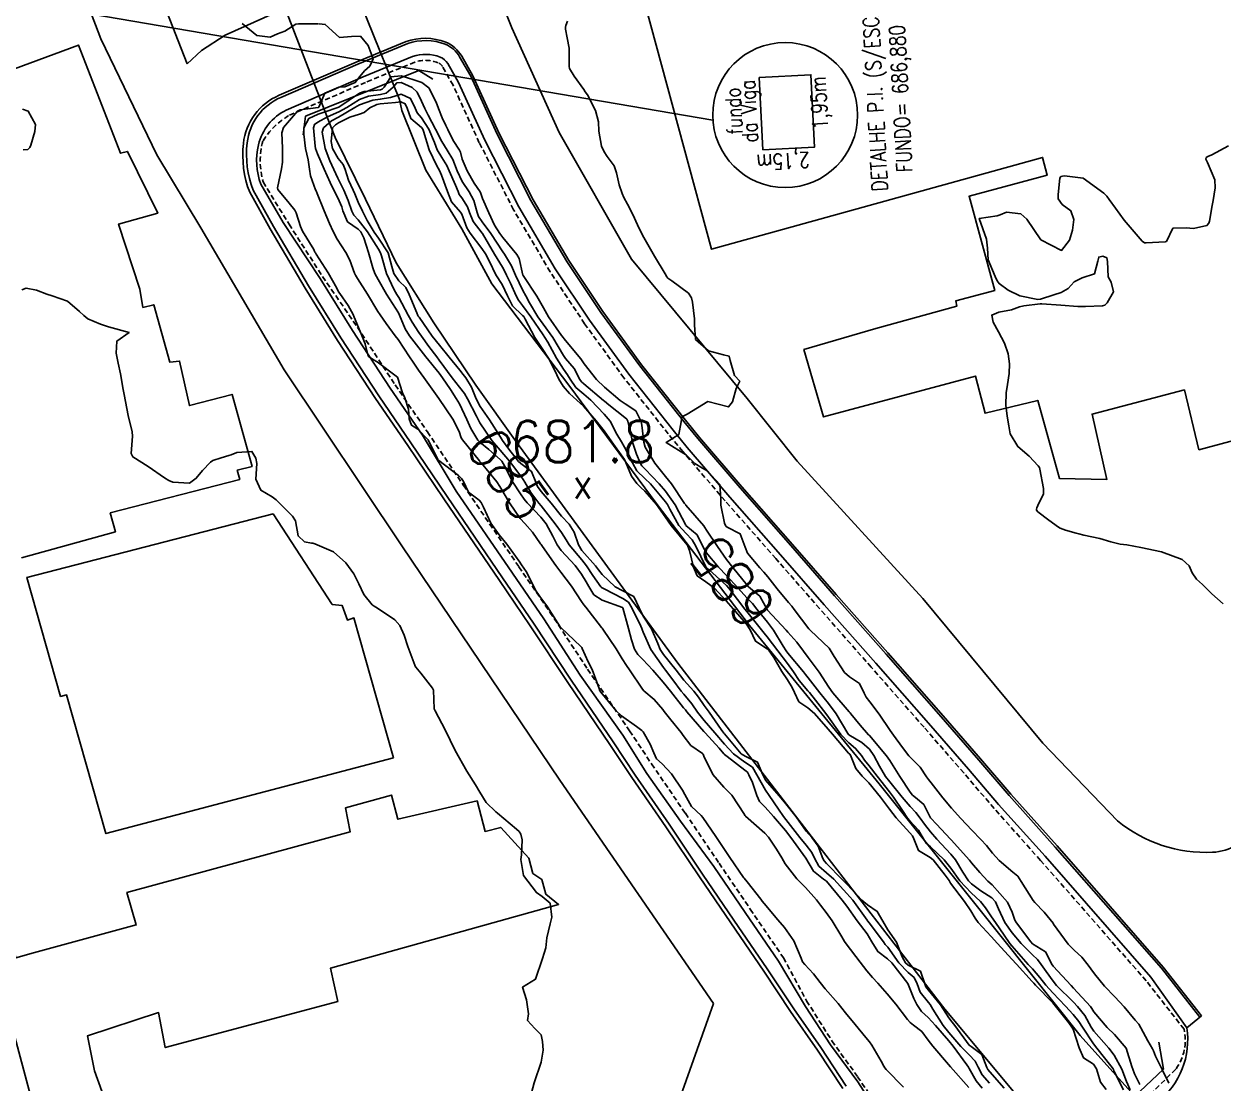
# Model space of a CAD drawing. Header units: metres. Extents: x 292545 to 299085, y 7450245 to 7463078.
# Drawn here: x 297035.4 to 297151.2, y 7452682.5 to 7452784.8 of the extents above; entities that cross this region are included whole.
import ezdxf
from ezdxf.enums import TextEntityAlignment as Align

# ---------------------------------------------------------------- set-up
doc = ezdxf.new("R2010")
doc.units = ezdxf.units.M
for name, pattern in [('CONTINUO', [0]), ('DASHED', [0.75, 0.5, -0.25]), ('TRACEJADO', [8.7, 8, -0.7])]:
    doc.linetypes.add(name, pattern=pattern)
for name, color, linetype in [('Canteiro', 45, 'DASHED'), ('Ciclovia', 45, 'Continuous'), ('Cotas', 45, 'Continuous'), ('Curvas de Nivel 1m', 11, 'Continuous'), ('Curvas de Nivel 5m', 15, 'Continuous'), ('Edificações', 30, 'Continuous'), ('Hidrografia', 140, 'Continuous'), ('Pontes e viadutos', 190, 'Continuous'), ('Pontos Cotados', 45, 'Continuous'), ('TEXTO', 45, 'Continuous'), ('Vias Primárias', 230, 'Continuous')]:
    doc.layers.add(name, color=color, linetype=linetype)
doc.styles.add('ROMANS', font='romans', dxfattribs={"height": 0.2})
doc.styles.add('Style-STANDARD', font='STANDARD.shx')

# ---------------------------------------------------------------- blocks, each defined once
blk = doc.blocks.new('ELVTXT_46')
at = {"layer": 'Pontos Cotados', "linetype": 'Continuous', "style": 'Style-STANDARD'}
for s, height, p in [('681.8', 4, (0, 4)), ('x', 3, (0, 0))]:
    blk.add_text(s, height=height, dxfattribs=at).set_placement(p, align=Align.MIDDLE_CENTER)

msp = doc.modelspace()

# ---------------------------------------------------------------- linework, layer by layer
at = {"layer": 'Canteiro'}
msp.add_lwpolyline([(297135.6, 7452673), (297146.69, 7452683.89, 0.209572), (297147.45, 7452687.72), (297143.8, 7452692.39), (297133.58, 7452704.03), (297129.1, 7452709.05), (297126.17, 7452712.47), (297122.33, 7452716.89), (297117.23, 7452722.69), (297112.25, 7452728.34), (297108.01, 7452733.18), (297103.12, 7452738.75), (297099.01, 7452743.54), (297097.62, 7452745.23), (297093.34, 7452750.63), (297089.54, 7452755.87), (297086.21, 7452760.89), (297082.68, 7452766.87), (297079.36, 7452773.36), (297076.83, 7452778.91), (297075.8, 7452780.72, 0.171764), (297075.37, 7452781.09, 0.177459), (297073.13, 7452781.15), (297068.37, 7452779.18), (297060.94, 7452775.99, 0.11359), (297058.44, 7452773.52, 0.130954), (297058.47, 7452769.57), (297060.98, 7452765.48), (297064.21, 7452760.44), (297067.59, 7452755.53), (297071.23, 7452749.96), (297074.34, 7452745.43), (297077.83, 7452740.26), (297083.18, 7452732.39), (297086.18, 7452728.02), (297089.82, 7452722.51), (297093.88, 7452716.54), (297096.01, 7452713.34), (297099.27, 7452708.58), (297102.52, 7452703.76), (297105.54, 7452699.32), (297108.74, 7452694.62), (297110.98, 7452690.47), (297113.43, 7452686.59), (297115.91, 7452683.13), (297118.72, 7452679.03)], format="xyb", dxfattribs=at)
at = {"layer": 'Ciclovia'}
for points in [[(297148.97, 7452688.88), (297145.27, 7452693.61), (297135.01, 7452705.3), (297130.54, 7452710.31), (297127.61, 7452713.72), (297123.77, 7452718.15), (297118.66, 7452723.95), (297113.68, 7452729.6), (297109.45, 7452734.44), (297104.56, 7452740.01), (297100.47, 7452744.77), (297099.11, 7452746.43), (297094.86, 7452751.79), (297091.11, 7452756.96), (297087.83, 7452761.9), (297084.35, 7452767.79), (297081.08, 7452774.19), (297078.53, 7452779.78), (297077.46, 7452781.66, 0.171764), (297076.07, 7452782.87, 0.180944), (297072.44, 7452782.93), (297067.63, 7452780.94), (297060.19, 7452777.74, 0.270028), (297056.93, 7452773.35, 0.119343), (297057.51, 7452768.78), (297059.47, 7452765.28), (297062.85, 7452759.54), (297065.97, 7452754.5), (297069.64, 7452748.9), (297072.76, 7452744.36), (297076.25, 7452739.19), (297081.6, 7452731.31), (297084.59, 7452726.95), (297088.23, 7452721.45), (297092.29, 7452715.47), (297094.42, 7452712.27), (297097.69, 7452707.51), (297100.93, 7452702.69), (297103.96, 7452698.25), (297107.16, 7452693.55), (297109.74, 7452689.68), (297112.35, 7452685.94), (297114.81, 7452682.22)], [(297147.71, 7452687.86), (297144.25, 7452692.76), (297134.02, 7452704.42), (297129.54, 7452709.44), (297126.61, 7452712.85), (297122.77, 7452717.27), (297117.66, 7452723.08), (297112.68, 7452728.72), (297108.45, 7452733.56), (297103.56, 7452739.13), (297099.45, 7452743.92), (297098.08, 7452745.6), (297093.8, 7452750.99), (297090.02, 7452756.21), (297086.7, 7452761.19), (297083.19, 7452767.15), (297079.89, 7452773.61), (297077.34, 7452779.17), (297076.31, 7452781, 0.171764), (297075.58, 7452781.63, 0.178792), (297072.92, 7452781.69), (297068.14, 7452779.71), (297060.71, 7452776.52, 0.225285), (297058.03, 7452773.16, 0.149308), (297058.26, 7452769.35), (297060.4, 7452765.64), (297063.98, 7452760.23), (297067.1, 7452755.22), (297070.74, 7452749.64), (297073.86, 7452745.11), (297077.11, 7452739.69), (297082.58, 7452731.76), (297085.6, 7452727.37), (297089.1, 7452721.93), (297093.22, 7452716.14), (297095.56, 7452712.43), (297098.81, 7452707.82), (297102.03, 7452703.44), (297105.05, 7452698.99), (297108.26, 7452694.3), (297110.88, 7452689.91), (297113.28, 7452686.22), (297115.94, 7452682.62), (297118.67, 7452678.36)]]:
    msp.add_lwpolyline(points, format="xyb", dxfattribs=at)
at = {"layer": 'Curvas de Nivel 1m', "flags": 128}
for points, elevation in [([(297145.99, 7452682.5), (297145.35, 7452683.82), (297144.7, 7452685.12), (297144.5, 7452685.63), (297144.41, 7452685.83), (297143.96, 7452686.6), (297143.28, 7452687.85), (297143.08, 7452688.2), (297142.74, 7452688.59), (297141.67, 7452689.87), (297140.77, 7452690.86), (297139.75, 7452691.89), (297138.79, 7452693.07), (297138.44, 7452693.55), (297138.19, 7452693.91), (297137.58, 7452694.69), (297136.82, 7452695.36), (297136.27, 7452695.94), (297134.85, 7452697.86), (297134.79, 7452697.95), (297133.93, 7452699.03), (297133.04, 7452699.97), (297132.88, 7452700.15), (297131.7, 7452701.99), (297131.4, 7452702.49), (297130.91, 7452702.9), (297129.58, 7452704.01), (297128.93, 7452704.74), (297128.36, 7452705.45), (297127.82, 7452706.04), (297126.96, 7452706.94), (297125.9, 7452708.06), (297124.98, 7452709.06), (297124.13, 7452710.08), (297123.01, 7452711.52), (297122.75, 7452711.83), (297122.57, 7452712.1), (297121.96, 7452713.04), (297121.04, 7452713.94), (297120.87, 7452714.12), (297120.24, 7452714.94), (297119.37, 7452716.14), (297119.07, 7452716.57), (297117.98, 7452718.15), (297117.1, 7452719.34), (297116.75, 7452719.8), (297116.55, 7452720.17), (297116.08, 7452721.13), (297115.13, 7452721.76), (297114.64, 7452722.19), (297113.64, 7452723.72), (297113.37, 7452724.21), (297113.17, 7452724.52), (297111.36, 7452726.23), (297111.19, 7452726.41), (297109.79, 7452728.25), (297109.55, 7452728.59), (297109.22, 7452728.93), (297108.14, 7452730.27), (297107.24, 7452731.43), (297106.84, 7452731.88), (297106.47, 7452732.29), (297105.27, 7452733.72), (297105.04, 7452734.3), (297104.57, 7452735.59), (297103.3, 7452736.23), (297103.18, 7452736.33), (297103.04, 7452736.6), (297102.7, 7452738.34), (297102.7, 7452738.97), (297102.59, 7452740.34), (297101.37, 7452741.67), (297100.93, 7452741.91), (297100.19, 7452742.37), (297099.38, 7452743.16), (297097.4, 7452744.4), (297098.63, 7452745.17), (297098.86, 7452746.39), (297098.93, 7452746.88), (297099.43, 7452747.12), (297101.44, 7452748.35), (297103.44, 7452747.83), (297103.82, 7452748.32), (297104.17, 7452749.61), (297104.52, 7452750.31), (297104.03, 7452750.88), (297103.6, 7452752.33), (297103.5, 7452752.74), (297102.96, 7452752.88), (297101.51, 7452753.24), (297100.25, 7452754.36), (297100.14, 7452755.76), (297100.16, 7452756.36), (297099.97, 7452757.96), (297099.87, 7452758.37), (297099.57, 7452758.81), (297097.96, 7452760.02), (297097.59, 7452760.29), (297097.49, 7452760.4), (297097.31, 7452760.69), (297096.28, 7452762.41), (297095.63, 7452763.54), (297095.12, 7452764.43), (297094.64, 7452765.42), (297094.2, 7452766.43), (297093.67, 7452767.41), (297093.31, 7452768.07), (297093.15, 7452768.45), (297092.87, 7452769.28), (297092.62, 7452770.46), (297092.4, 7452771.14), (297091.73, 7452772.03), (297091.44, 7452772.47), (297091.17, 7452773.04), (297090.92, 7452774.48), (297090.87, 7452775.37), (297090.58, 7452776.48), (297089.8, 7452777.98), (297089.6, 7452778.29), (297089.45, 7452778.5), (297088.54, 7452779.79), (297088.08, 7452780.52), (297088.03, 7452780.72), (297088.04, 7452782.51), (297087.86, 7452783.5), (297087.68, 7452784.32), (297087.68, 7452784.51), (297087.71, 7452784.68), (297087.88, 7452785.09)], 687), ([(297056.46, 7452784.88), (297057.87, 7452783.73), (297059.16, 7452783.56), (297059.87, 7452783.88), (297060.56, 7452784.15), (297061.65, 7452784.82), (297061.88, 7452784.83), (297063.83, 7452784.85)], 687), ([(297063.88, 7452784.85), (297064.47, 7452784.79), (297065.86, 7452783.53), (297067.02, 7452783.61), (297067.87, 7452783.64), (297068.63, 7452782.74), (297069.12, 7452781.46), (297068.77, 7452780.74), (297068.28, 7452780.3), (297067.82, 7452779.77), (297067.38, 7452779.19), (297066.36, 7452778.77), (297065.8, 7452778.72), (297064.43, 7452778.16), (297063.87, 7452776.8), (297063.81, 7452776.77), (297063.78, 7452776.76), (297062.06, 7452776.54), (297061.78, 7452776.42), (297060.45, 7452774.84), (297060.27, 7452774.33), (297060.36, 7452772.84), (297060.36, 7452771.49), (297060.26, 7452770.84), (297059.86, 7452769.01), (297059.89, 7452768.85), (297060.99, 7452767.52), (297061.55, 7452766.83), (297061.66, 7452766.58), (297062.09, 7452765.26), (297062.29, 7452764.82), (297063.38, 7452763.04), (297063.48, 7452762.8), (297063.53, 7452762.72), (297063.61, 7452762.6), (297064.75, 7452760.79), (297065.58, 7452759.32), (297065.76, 7452758.97), (297065.88, 7452758.78), (297066.69, 7452757.62), (297067.18, 7452756.76), (297067.28, 7452756.5), (297067.53, 7452755.88), (297068.01, 7452754.75), (297068.33, 7452753.92), (297068.62, 7452752.74), (297069.14, 7452752.39), (297069.49, 7452752.2), (297071.47, 7452750.71), (297071.95, 7452749.19), (297072.16, 7452748.7), (297072.51, 7452747.62), (297072.59, 7452746.69), (297072.8, 7452746.07), (297073.41, 7452745.69), (297074.42, 7452744.67), (297075.37, 7452742.77), (297075.46, 7452742.66), (297077.36, 7452741.21), (297077.65, 7452740.93), (297077.82, 7452740.63), (297078.32, 7452739.6), (297079.34, 7452738.82), (297079.54, 7452738.61), (297079.77, 7452738.16), (297080.46, 7452736.6), (297081.29, 7452735.49), (297082.01, 7452734.58), (297083.27, 7452732.84), (297083.37, 7452732.68), (297083.45, 7452732.57), (297083.88, 7452731.93), (297084.61, 7452730.55), (297084.8, 7452730.12), (297085.22, 7452729.52), (297085.94, 7452728.53), (297087.18, 7452726.6), (297087.25, 7452726.52), (297089.16, 7452724.69), (297089.26, 7452724.59), (297089.31, 7452724.5), (297089.88, 7452723.22), (297090.26, 7452722.48), (297090.95, 7452720.63), (297090.99, 7452720.47), (297091.03, 7452720.39), (297091.11, 7452720.28), (297092.57, 7452718.46), (297093.09, 7452717.99), (297094.55, 7452716.95), (297095.07, 7452716.57), (297095.19, 7452716.43), (297095.87, 7452715.24), (297096.21, 7452714.41), (297096.48, 7452713.85), (297097.03, 7452713.34), (297097.93, 7452712.39), (297099, 7452710.8), (297099.22, 7452710.38), (297099.85, 7452709.24), (297100.79, 7452708.35), (297100.97, 7452708.16), (297102.2, 7452706.34), (297102.93, 7452705.26), (297103.58, 7452704.32), (297104.9, 7452702.38), (297104.93, 7452702.34), (297104.96, 7452702.31), (297105.25, 7452701.95), (297106.56, 7452700.28), (297106.69, 7452700.1), (297106.87, 7452699.85), (297108.21, 7452698.27), (297108.85, 7452697.55), (297109.76, 7452696.25), (297110.46, 7452694.59), (297110.6, 7452694.24), (297110.8, 7452693.97), (297111.64, 7452693.08), (297112.3, 7452692.22), (297112.77, 7452691.63), (297114.02, 7452690.2), (297114.74, 7452689.31), (297115.67, 7452688.18), (297116.72, 7452686.93), (297117.05, 7452686.5), (297117.29, 7452686.16), (297118.2, 7452684.64), (297118.46, 7452684.14), (297118.53, 7452684), (297118.68, 7452683.83), (297120.35, 7452682.12)], 687), ([(297143.19, 7452682.37), (297142.68, 7452683.41), (297142.5, 7452683.86), (297142.42, 7452684.13), (297141.85, 7452685.87), (297140.72, 7452687.19), (297140.03, 7452687.89), (297138.75, 7452689.41), (297138.55, 7452689.71), (297138.41, 7452689.91), (297136.78, 7452691.69), (297136.55, 7452691.93), (297134.8, 7452693.81), (297134.74, 7452693.89), (297134.71, 7452693.95), (297134.05, 7452695.19), (297132.82, 7452695.96), (297132.8, 7452695.98), (297132.64, 7452696.17), (297131.27, 7452698), (297131.11, 7452698.26), (297130.86, 7452699.02), (297130.38, 7452700), (297128.9, 7452701.66), (297128.5, 7452702.03), (297127.73, 7452702.86), (297126.92, 7452703.8), (297126.71, 7452704.05), (297124.94, 7452706.02), (297124.89, 7452706.07), (297123.54, 7452707.51), (297123, 7452708.09), (297122.97, 7452708.15), (297122.3, 7452709.42), (297121.52, 7452710.11), (297121.22, 7452710.34), (297121, 7452710.63), (297120, 7452712.13), (297119.04, 7452713.69), (297118.71, 7452714.14), (297117.06, 7452716.08), (297117.02, 7452716.12), (297116.97, 7452716.16), (297116.15, 7452717.1), (297115.25, 7452718.19), (297115.18, 7452718.28), (297115.09, 7452718.38), (297113.52, 7452720.21), (297113.12, 7452720.77), (297112.19, 7452722.22), (297111.15, 7452723.62), (297110.69, 7452724.24), (297110.03, 7452725.1), (297109.18, 7452726.07), (297109.01, 7452726.26), (297107.21, 7452728.21), (297107.17, 7452728.28), (297106.47, 7452729.54), (297105.57, 7452730.3), (297105.37, 7452730.45), (297105.24, 7452730.6), (297103.85, 7452732.32), (297103.26, 7452733.11), (297102.38, 7452734.34), (297101.3, 7452735.92), (297101.14, 7452736.19), (297101.04, 7452736.35), (297099.33, 7452738.33), (297099.3, 7452738.38), (297099.19, 7452738.52), (297097.92, 7452740.39), (297097.36, 7452741.11), (297096.33, 7452742.41), (297095.4, 7452743.96), (297095.27, 7452744.42), (297095.06, 7452746.06), (297094.99, 7452746.43), (297094.47, 7452747.47), (297093.45, 7452748.14), (297092.96, 7452748.45), (297091.47, 7452749.74), (297090.68, 7452750.48), (297089.49, 7452751.99), (297089.3, 7452752.3), (297089.16, 7452752.49), (297087.52, 7452754.46), (297087.48, 7452754.52), (297087.31, 7452754.73), (297086.06, 7452756.53), (297085.55, 7452757.4), (297084.91, 7452758.55), (297083.59, 7452760.52), (297083.58, 7452760.56), (297083.21, 7452762.17), (297083, 7452762.57), (297081.64, 7452764.21), (297081.35, 7452764.59), (297080.84, 7452765.41), (297080.27, 7452766.6), (297079.68, 7452767.97), (297079.52, 7452768.45), (297079.46, 7452768.61), (297078.86, 7452769.45), (297078.18, 7452770.63), (297077.72, 7452771.78), (297077.54, 7452772.44), (297077.45, 7452772.63), (297076.83, 7452773.56), (297076.31, 7452774.65), (297076.14, 7452775.03), (297075.77, 7452775.78), (297075.41, 7452776.66), (297075.18, 7452777.28), (297074.48, 7452778.67), (297073.81, 7452779.17), (297073.05, 7452779.45), (297071.82, 7452779.83), (297070.82, 7452779.71), (297070.18, 7452778.73), (297069.99, 7452778.53), (297069.8, 7452778.48), (297068.24, 7452778.3), (297067.8, 7452778.14), (297065.79, 7452776.78), (297064.29, 7452776.29), (297063.78, 7452776.11), (297062.88, 7452775.7), (297062.42, 7452774.81), (297062.4, 7452774.17), (297062.58, 7452772.81), (297062.82, 7452771.71), (297062.94, 7452770.81), (297063.06, 7452770.16), (297063.55, 7452768.8), (297063.59, 7452768.71), (297063.68, 7452768.45), (297064.38, 7452766.79), (297064.9, 7452765.54), (297065.25, 7452764.78), (297065.63, 7452764.05), (297066.45, 7452762.77), (297066.86, 7452762.02), (297067.31, 7452760.75), (297067.39, 7452760.55), (297067.59, 7452760.23), (297068.56, 7452758.74), (297069.55, 7452757.07), (297069.77, 7452756.73), (297070.35, 7452755.91), (297071.24, 7452754.71), (297071.52, 7452754.34), (297072.62, 7452752.69), (297072.96, 7452752.16), (297073.48, 7452751.39), (297074, 7452750.67), (297075.45, 7452748.66), (297076.81, 7452746.65), (297077.41, 7452745.45), (297077.61, 7452744.84), (297077.73, 7452744.64), (297079.37, 7452742.64), (297079.39, 7452742.61), (297079.57, 7452742.41), (297081.05, 7452740.59), (297081.35, 7452740.16), (297082.29, 7452738.58), (297083.31, 7452737.06), (297083.75, 7452736.56), (297084.49, 7452735.74), (297085.28, 7452734.61), (297085.33, 7452734.54), (297085.46, 7452734.36), (297086.77, 7452732.52), (297087.25, 7452731.88), (297088.28, 7452730.51), (297089.22, 7452729.05), (297089.45, 7452728.73), (297089.64, 7452728.49), (297091.18, 7452726.52), (297091.22, 7452726.47), (297091.3, 7452726.35), (297092.6, 7452724.46), (297093.15, 7452723.5), (297093.57, 7452722.86), (297093.88, 7452722.44), (297095.12, 7452720.58), (297095.26, 7452720.42), (297096.27, 7452719.58), (297097.09, 7452718.59), (297097.23, 7452718.4), (297097.88, 7452717.59), (297098.87, 7452716.38), (297099.06, 7452716.08), (297099.8, 7452715.12), (297100.91, 7452714.35), (297100.98, 7452714.28), (297101.04, 7452714.11), (297101.93, 7452712.34), (297103, 7452711.1), (297103.76, 7452710.32), (297104.97, 7452708.47), (297105.03, 7452708.36), (297105.07, 7452708.31), (297106.95, 7452706.67), (297107.29, 7452706.28), (297108.09, 7452705.11), (297108.59, 7452704.26), (297108.92, 7452703.68), (297110.04, 7452702.25), (297110.89, 7452701.4), (297111.94, 7452700.22), (297112.34, 7452699.69), (297112.86, 7452699), (297113.45, 7452698.2), (297114.38, 7452696.64), (297114.66, 7452696.19), (297114.82, 7452695.95), (297116.15, 7452694.18), (297116.79, 7452693.37), (297117.35, 7452692.72), (297117.88, 7452692.15), (297118.77, 7452691.12), (297119.61, 7452690.13), (297120.74, 7452688.66), (297121, 7452688.38), (297121.32, 7452688.11), (297122.11, 7452687.48), (297122.72, 7452686.67), (297123.17, 7452686.09), (297124.69, 7452684.31), (297124.89, 7452684.07), (297126.66, 7452682.1)], 686), ([(297141.59, 7452681.87), (297140.68, 7452683.69), (297140.62, 7452683.82), (297140.59, 7452683.88), (297140.38, 7452684.19), (297139.03, 7452685.9), (297138.71, 7452686.32), (297137.64, 7452687.92), (297137.28, 7452688.46), (297136.74, 7452689.13), (297136.01, 7452689.94), (297134.77, 7452691.22), (297134.11, 7452691.96), (297133.52, 7452692.7), (297132.8, 7452693.54), (297132.4, 7452693.98), (297130.82, 7452695.77), (297130.63, 7452696), (297130.06, 7452696.79), (297129.22, 7452698.02), (297128.86, 7452698.56), (297128.27, 7452699.44), (297127.78, 7452700.04), (297126.89, 7452700.89), (297125.8, 7452702.06), (297124.91, 7452703.26), (297124.26, 7452704.08), (297122.94, 7452705.32), (297122.53, 7452705.69), (297122.29, 7452706.1), (297121.78, 7452706.93), (297120.97, 7452707.84), (297120.74, 7452708.12), (297120.26, 7452708.85), (297119.39, 7452710.14), (297119, 7452710.64), (297117.79, 7452712.15), (297117.03, 7452713.15), (297116.59, 7452713.72), (297116.3, 7452714.17), (297115.71, 7452714.84), (297115.05, 7452715.38), (297114.3, 7452716.2), (297113.09, 7452717.86), (297112.83, 7452718.21), (297111.84, 7452719.49), (297111.27, 7452720.23), (297111.11, 7452720.41), (297110.28, 7452721.4), (297109.72, 7452722.25), (297109.14, 7452723.04), (297108.22, 7452724.27), (297107.18, 7452725.61), (297106.87, 7452725.98), (297106.63, 7452726.29), (297105.21, 7452728.06), (297105, 7452728.31), (297104.3, 7452729.24), (297103.46, 7452730.33), (297103.24, 7452730.57), (297101.28, 7452732.35), (297101.25, 7452732.38), (297100.28, 7452734.37), (297099.92, 7452735), (297099.3, 7452735.63), (297098.65, 7452736.39), (297097.77, 7452737.95), (297097.53, 7452738.4), (297097.34, 7452738.68), (297095.9, 7452740.41), (297095.36, 7452740.92), (297094.59, 7452741.66), (297094.16, 7452742.44), (297093.4, 7452743.96), (297093.09, 7452744.45), (297092.66, 7452745.21), (297091.99, 7452746.46), (297091.43, 7452747.14), (297090.15, 7452748.48), (297089.46, 7452749.07), (297088.69, 7452749.72), (297088.13, 7452750.51), (297087.89, 7452750.92), (297087.48, 7452751.49), (297086.83, 7452752.53), (297085.97, 7452754.08), (297085.7, 7452754.54), (297085.53, 7452754.81), (297084.35, 7452756.55), (297083.55, 7452757.64), (297083.15, 7452758.16), (297082.93, 7452758.57), (297082.36, 7452759.8), (297081.99, 7452760.58), (297081.87, 7452760.86), (297081.6, 7452761.33), (297080.84, 7452762.6), (297079.67, 7452764.59), (297079.65, 7452764.61), (297078.77, 7452765.74), (297078.4, 7452766.63), (297078.21, 7452767.17), (297077.68, 7452768.02), (297077.42, 7452768.37), (297077.31, 7452768.64), (297077.06, 7452769.27), (297076.45, 7452770.65), (297076.21, 7452771.15), (297075.73, 7452771.92), (297075.3, 7452772.66), (297075.03, 7452773.38), (297074.49, 7452774.67), (297073.77, 7452775.75), (297073.35, 7452776.26), (297073.16, 7452776.69), (297072.72, 7452777.62), (297071.8, 7452778.06), (297070.77, 7452777.74), (297069.79, 7452777.56), (297069.07, 7452777.46), (297067.79, 7452777.01), (297067.34, 7452776.76), (297065.77, 7452775.83), (297065.09, 7452775.46), (297064.31, 7452774.79), (297064.18, 7452774.37), (297064.48, 7452772.79), (297064.91, 7452771.6), (297065.29, 7452770.78), (297065.7, 7452769.95), (297066.28, 7452768.77), (297066.7, 7452767.79), (297067.05, 7452766.76), (297067.25, 7452766.35), (297067.65, 7452765.91), (297068.55, 7452764.74), (297069.62, 7452763.08), (297069.82, 7452762.73), (297069.92, 7452762.42), (297070.4, 7452760.72), (297071.15, 7452759.14), (297071.4, 7452758.71), (297071.57, 7452758.41), (297072.5, 7452756.7), (297072.86, 7452756.01), (297073.53, 7452755.02), (297073.78, 7452754.68), (297074.5, 7452753.68), (297075.25, 7452752.66), (297075.49, 7452752.34), (297076.75, 7452750.65), (297077.46, 7452749.74), (297077.94, 7452749.12), (297078.21, 7452748.63), (297079.09, 7452746.95), (297079.26, 7452746.61), (297079.31, 7452746.5), (297079.42, 7452746.31), (297080.56, 7452744.6), (297081.39, 7452743.66), (297082.29, 7452742.58), (297083.36, 7452741.15), (297083.61, 7452740.82), (297083.77, 7452740.56), (297084.35, 7452739.56), (297085.11, 7452738.54), (297085.33, 7452738.28), (297086.7, 7452736.53), (297087.29, 7452735.71), (297087.75, 7452734.98), (297088.05, 7452734.51), (297089.26, 7452733.05), (297089.71, 7452732.49), (297090.32, 7452731.56), (297091.11, 7452730.47), (297091.17, 7452730.4), (297091.23, 7452730.36), (297091.44, 7452730.26), (297093.22, 7452729.33), (297093.76, 7452728.98), (297094.09, 7452728.44), (297094.97, 7452726.64), (297095.07, 7452726.42), (297095.09, 7452726.33), (297095.18, 7452726.08), (297095.92, 7452724.41), (297097.15, 7452722.67), (297097.36, 7452722.4), (297098.06, 7452721.46), (297098.86, 7452720.38), (297099.11, 7452720.08), (297099.88, 7452719.15), (297100.45, 7452718.36), (297101.08, 7452717.54), (297102.11, 7452716.34), (297103.05, 7452715.24), (297103.91, 7452714.32), (297105.03, 7452713.51), (297105.75, 7452713.02), (297106.18, 7452712.29), (297107, 7452710.8), (297107.38, 7452710.28), (297108.27, 7452708.98), (297108.75, 7452708.26), (297108.97, 7452707.98), (297110.32, 7452706.25), (297110.94, 7452705.51), (297111.5, 7452704.8), (297111.76, 7452704.23), (297112.17, 7452703.48), (297112.91, 7452702.84), (297113.62, 7452702.2), (297114.88, 7452700.84), (297115.44, 7452700.18), (297116.85, 7452698.24), (297116.88, 7452698.2), (297116.9, 7452698.17), (297117.04, 7452697.98), (297118.4, 7452696.15), (297118.59, 7452695.91), (297118.82, 7452695.63), (297119.91, 7452694.13), (297120.79, 7452693.2), (297121.39, 7452692.71), (297121.65, 7452692.11), (297121.96, 7452691.29), (297122.76, 7452690.31), (297122.93, 7452690.09), (297123.19, 7452689.65), (297124.17, 7452688.08), (297124.73, 7452687.39), (297125.9, 7452686.06), (297126.69, 7452685.23), (297127.28, 7452684.64), (297127.57, 7452684.04), (297127.94, 7452683.3), (297128.67, 7452682.49)], 684), ([(297139.93, 7452681.89), (297139.38, 7452682.61), (297138.99, 7452683.9), (297138.69, 7452684.33), (297137.73, 7452684.95), (297137.33, 7452685.92), (297136.73, 7452687.72), (297136.62, 7452687.93), (297136.33, 7452688.34), (297135.03, 7452689.95), (297134.76, 7452690.25), (297133.1, 7452691.98), (297132.95, 7452692.15), (297132.79, 7452692.34), (297131.26, 7452694), (297130.81, 7452694.48), (297129.42, 7452696.01), (297128.83, 7452696.68), (297127.57, 7452698.04), (297127.26, 7452698.45), (297126.86, 7452699.14), (297126.23, 7452700.06), (297124.9, 7452701.84), (297124.75, 7452702.07), (297124.38, 7452702.6), (297123.2, 7452704.09), (297122.92, 7452704.29), (297121.79, 7452704.97), (297121.35, 7452706.11), (297121.22, 7452706.39), (297120.95, 7452706.68), (297119.64, 7452708.13), (297118.98, 7452708.99), (297118.11, 7452710.15), (297117.01, 7452711.53), (297116.35, 7452712.17), (297115.74, 7452712.89), (297115.22, 7452714.19), (297115.15, 7452714.29), (297115.04, 7452714.39), (297113.5, 7452716.21), (297113.07, 7452716.71), (297111.75, 7452718.22), (297111.1, 7452718.76), (297110.22, 7452719.36), (297109.81, 7452720.25), (297109.6, 7452720.73), (297109.13, 7452721.48), (297108.59, 7452722.27), (297107.81, 7452723.62), (297107.36, 7452724.28), (297107.16, 7452724.45), (297106.06, 7452725.19), (297105.52, 7452726.31), (297105.19, 7452726.85), (297103.88, 7452728.32), (297103.22, 7452729.1), (297102.07, 7452730.34), (297101.24, 7452730.93), (297100.4, 7452731.52), (297100.05, 7452732.37), (297099.67, 7452733.98), (297099.51, 7452734.38), (297099.43, 7452734.52), (297099.29, 7452734.69), (297097.89, 7452736.39), (297097.32, 7452737.22), (297096.47, 7452738.41), (297095.35, 7452739.7), (297094.98, 7452740.05), (297094.59, 7452740.43), (297094.05, 7452741.13), (297093.52, 7452742.45), (297093.38, 7452742.76), (297092.15, 7452744.46), (297091.41, 7452745.51), (297090.66, 7452746.48), (297089.44, 7452747.9), (297088.78, 7452748.5), (297088.07, 7452749.12), (297087.47, 7452749.84), (297087.04, 7452750.52), (297086.66, 7452751.35), (297086.05, 7452752.53), (297085.51, 7452753.39), (297084.72, 7452754.55), (297083.8, 7452756.3), (297083.65, 7452756.56), (297083.54, 7452756.67), (297082.57, 7452757.59), (297082.1, 7452758.58), (297081.58, 7452759.65), (297080.96, 7452760.6), (297080.33, 7452761.88), (297079.96, 7452762.61), (297079.62, 7452763.13), (297078.47, 7452764.63), (297078.16, 7452765.14), (297077.66, 7452766.45), (297077.55, 7452766.64), (297076.67, 7452767.64), (297076.28, 7452768.65), (297075.71, 7452770.24), (297075.51, 7452770.66), (297075.25, 7452771.13), (297074.53, 7452772.67), (297073.98, 7452774.46), (297073.89, 7452774.68), (297073.76, 7452774.83), (297072.76, 7452775.69), (297072.38, 7452776.7), (297072.2, 7452777.12), (297071.79, 7452777.31), (297071.27, 7452777.23), (297069.79, 7452777.11), (297069.46, 7452777.06), (297068.77, 7452776.74), (297068.25, 7452776.27), (297067.78, 7452776.12), (297066.85, 7452775.84), (297065.77, 7452775.27), (297065.46, 7452775.09), (297065.19, 7452774.79), (297065.05, 7452773.48), (297065.19, 7452772.79), (297065.72, 7452771.83), (297066.21, 7452771.26), (297066.4, 7452770.77), (297066.73, 7452769.74), (297067.18, 7452768.76), (297067.33, 7452768.41), (297067.67, 7452767.61), (297068.08, 7452766.75), (297068.53, 7452765.86), (297069.21, 7452764.73), (297069.63, 7452764.13), (297070.54, 7452762.72), (297070.92, 7452761.4), (297071.11, 7452760.71), (297071.59, 7452760.01), (297072.25, 7452759.37), (297072.58, 7452758.69), (297073.32, 7452756.91), (297073.43, 7452756.68), (297073.47, 7452756.61), (297073.54, 7452756.5), (297074.82, 7452754.67), (297075.51, 7452753.79), (297076.46, 7452752.65), (297077.48, 7452751.38), (297077.81, 7452750.97), (297078.06, 7452750.63), (297078.6, 7452749.76), (297079.07, 7452748.62), (297079.44, 7452747.89), (297080.36, 7452746.6), (297081.41, 7452744.91), (297081.6, 7452744.59), (297082.21, 7452743.76), (297083.15, 7452742.57), (297083.37, 7452742.37), (297084.41, 7452741.6), (297084.81, 7452740.55), (297084.97, 7452740.16), (297085.34, 7452739.68), (297086.29, 7452738.53), (297087.31, 7452737.29), (297088.03, 7452736.51), (297088.52, 7452735.73), (297088.93, 7452734.5), (297089.27, 7452733.96), (297090.6, 7452732.48), (297090.88, 7452732.11), (297091.24, 7452731.65), (297092.49, 7452730.46), (297093.23, 7452730.08), (297094.3, 7452729.51), (297094.82, 7452728.43), (297095.2, 7452727.61), (297096, 7452726.41), (297096.61, 7452724.97), (297096.84, 7452724.4), (297097.16, 7452723.93), (297098.37, 7452722.39), (297099.13, 7452721.44), (297100.08, 7452720.37), (297100.54, 7452719.79), (297101.1, 7452718.99), (297101.57, 7452718.35), (297102.73, 7452716.67), (297102.99, 7452716.33), (297103.06, 7452716.25), (297104.67, 7452714.31), (297105.04, 7452714.08), (297106.25, 7452713.5), (297106.77, 7452712.28), (297107.02, 7452711.78), (297108.34, 7452710.27), (297108.99, 7452709.49), (297109.96, 7452708.25), (297110.95, 7452706.86), (297111.48, 7452706.23), (297112.11, 7452705.4), (297112.54, 7452704.22), (297112.67, 7452703.97), (297112.92, 7452703.72), (297114.43, 7452702.19), (297114.9, 7452701.7), (297116.33, 7452700.18), (297116.87, 7452699.73), (297117.81, 7452699.1), (297118.36, 7452698.15), (297118.84, 7452697.33), (297119.66, 7452696.13), (297120.22, 7452694.72), (297120.54, 7452694.12), (297120.8, 7452693.91), (297122, 7452693.31), (297122.42, 7452692.1), (297122.51, 7452691.82), (297122.77, 7452691.49), (297123.92, 7452690.08), (297124.74, 7452688.82), (297125.06, 7452688.39), (297125.31, 7452688.06), (297126.7, 7452686.16), (297126.89, 7452686.05), (297127.92, 7452685.26), (297128.4, 7452684.02), (297128.48, 7452683.83), (297128.68, 7452683.59), (297130.07, 7452682.01)], 683), ([(297035.24, 7452776.6), (297035.78, 7452776.41), (297036.47, 7452775.12), (297036.43, 7452774.45), (297036.02, 7452773.13), (297035.95, 7452772.91), (297035.73, 7452772.69), (297035.28, 7452772.68)], 688), ([(297151.22, 7452728.8), (297150.12, 7452729.77), (297149.24, 7452730.67), (297148.64, 7452731.18), (297148.25, 7452731.8), (297147.94, 7452732.48), (297147.27, 7452733.1), (297145.28, 7452733.83), (297143.29, 7452734.25), (297141.92, 7452734.5), (297141.29, 7452734.58), (297140.39, 7452734.79), (297139.3, 7452735.12), (297137.76, 7452735.45), (297137.3, 7452735.57), (297137.03, 7452735.65), (297136, 7452735.94), (297135.47, 7452736.12), (297135.31, 7452736.21), (297134.38, 7452736.89), (297133.32, 7452737.7), (297133.21, 7452737.86), (297133.19, 7452737.97), (297133.22, 7452738.08), (297133.33, 7452738.3), (297133.88, 7452739.43), (297133.86, 7452739.96), (297133.53, 7452741.81), (297133.49, 7452741.97), (297133.37, 7452742.16), (297132.48, 7452743.08), (297131.4, 7452744), (297130.64, 7452745.23), (297130.51, 7452746), (297130.36, 7452746.94), (297130.23, 7452748.01), (297130.26, 7452749.2), (297130.38, 7452750.01), (297130.56, 7452751.08), (297130.6, 7452752), (297130.47, 7452752.98), (297130.11, 7452754.01), (297129.53, 7452755.1), (297129.01, 7452756.03), (297128.87, 7452756.7), (297129.55, 7452756.99), (297130.79, 7452757.23), (297131.56, 7452757.49), (297131.96, 7452757.59), (297133.56, 7452757.81), (297133.72, 7452757.81), (297135.56, 7452757.67), (297137.18, 7452757.54), (297137.56, 7452757.53), (297137.94, 7452757.54), (297139.56, 7452757.6), (297139.79, 7452757.67), (297140.01, 7452757.9), (297140.62, 7452758.94), (297140.42, 7452759.89), (297140.11, 7452760.41), (297140.06, 7452761.89), (297139.98, 7452762.25), (297139.62, 7452762.39), (297139.21, 7452762.31), (297139.11, 7452761.91), (297138.81, 7452760.7), (297137.6, 7452760.31), (297136.84, 7452759.93), (297136.26, 7452759.26), (297135.58, 7452758.89), (297134.87, 7452758.66), (297133.57, 7452758.23), (297133.33, 7452758.21), (297131.57, 7452758.58), (297130.46, 7452759.13), (297129.59, 7452759.75), (297129.41, 7452760.02), (297129.19, 7452760.43), (297128.54, 7452762.03), (297128.47, 7452763.18), (297128.36, 7452764.03), (297127.66, 7452766.04), (297129.39, 7452766.29), (297129.67, 7452766.38), (297130.3, 7452766.64), (297131.67, 7452766.48), (297132.25, 7452765.98), (297133.63, 7452763.97), (297135.62, 7452762.95), (297136.38, 7452763.94), (297136.68, 7452764.9), (297136.81, 7452765.93), (297136.52, 7452766.78), (297135.68, 7452767.39), (297135.29, 7452767.95), (297135.28, 7452768.36), (297135.45, 7452769.95), (297135.56, 7452770.1), (297135.71, 7452770.14), (297135.91, 7452770.15), (297137.7, 7452769.92), (297139.69, 7452768.48), (297140, 7452768.21), (297140.21, 7452767.89), (297140.83, 7452767.04), (297141.66, 7452765.87), (297143.39, 7452763.85), (297143.63, 7452763.7), (297143.79, 7452763.69), (297145.63, 7452763.78), (297145.74, 7452763.83), (297146.38, 7452765.1), (297147.65, 7452765.14), (297148.37, 7452765.08), (297149.66, 7452765.36), (297149.85, 7452765.59), (297149.9, 7452765.78), (297150.18, 7452767.28), (297150.27, 7452767.77), (297150.47, 7452769), (297150.42, 7452769.77), (297149.73, 7452771.46), (297149.56, 7452771.78), (297149.59, 7452771.93), (297149.74, 7452772.04), (297150.14, 7452772.18), (297151.75, 7452773.05)], 688), ([(297035.17, 7452759.14), (297035.57, 7452759.3), (297036.57, 7452759.12), (297037.57, 7452758.74), (297038.1, 7452758.57), (297039.56, 7452758.04), (297040.73, 7452757.07), (297041.14, 7452756.66), (297041.54, 7452756.33), (297042.75, 7452755.83), (297043.53, 7452755.57), (297045.52, 7452755.02), (297044.35, 7452754.2), (297044.26, 7452753.03), (297044.47, 7452752.05), (297044.68, 7452751.03), (297044.96, 7452749.53), (297045.05, 7452749.02), (297045.42, 7452747.02), (297045.82, 7452745.43), (297045.84, 7452745.01), (297045.72, 7452743.35), (297045.88, 7452743.01), (297047.37, 7452742.08), (297048.95, 7452740.97), (297049.35, 7452740.73), (297049.75, 7452740.56), (297051.35, 7452740.46), (297052.02, 7452740.94), (297052.62, 7452741.68), (297053.38, 7452742.5), (297053.63, 7452742.66), (297054.42, 7452742.91), (297055.15, 7452743.14), (297055.39, 7452743.21), (297055.92, 7452743.42), (297057.39, 7452743.54), (297057.77, 7452742.87), (297057.87, 7452742.37), (297057.78, 7452740.87), (297058.26, 7452739.78), (297059.34, 7452739.15), (297059.73, 7452738.85), (297061.31, 7452737.29), (297061.6, 7452736.83), (297061.85, 7452735.38), (297062.47, 7452734.81), (297063.16, 7452734.68), (297063.28, 7452734.66), (297063.47, 7452734.61), (297065.27, 7452733.85), (297066.48, 7452732.77), (297067.25, 7452731.72), (297067.73, 7452730.75), (297068.19, 7452729.72), (297069.01, 7452728.73), (297069.21, 7452728.59), (297069.54, 7452728.39), (297071.19, 7452727.26), (297071.67, 7452726.71), (297072.09, 7452725.79), (297072.46, 7452724.7), (297073.14, 7452722.89), (297073.2, 7452722.74), (297073.23, 7452722.69), (297073.71, 7452722.11), (297074.84, 7452720.66), (297074.92, 7452720.47), (297075, 7452718.66), (297075.03, 7452718.6), (297075.09, 7452718.48), (297076.05, 7452716.65), (297077.04, 7452714.64), (297078.14, 7452712.63), (297079, 7452711.31), (297079.4, 7452710.61), (297080.01, 7452709.63), (297080.97, 7452708.72), (297081.13, 7452708.59), (297082.96, 7452707.04), (297083.2, 7452706.81), (297083.36, 7452706.56), (297083.5, 7452706), (297083.43, 7452704.56), (297083.36, 7452704.12), (297083.63, 7452702.56), (297084.88, 7452700.91), (297085.44, 7452700.54), (297086.21, 7452699.88), (297086.36, 7452698.53), (297086.2, 7452697.89), (297085.9, 7452696.53), (297085.78, 7452695.58), (297085.46, 7452694.54), (297084.78, 7452692.55), (297083.54, 7452691.79), (297083.91, 7452690.56), (297084.1, 7452689.19), (297084.01, 7452688.56), (297084.73, 7452687.8), (297085.34, 7452687.17), (297085.48, 7452686.54), (297085.53, 7452685.7), (297085.34, 7452684.54), (297084.66, 7452682.55), (297084.23, 7452680.97)], 688)]:
    msp.add_lwpolyline(points, dxfattribs=dict(at, elevation=elevation))
at = {"layer": 'Curvas de Nivel 5m', "elevation": 685, "flags": 128}
msp.add_lwpolyline([(297142.23, 7452681.86), (297141.88, 7452682.66), (297141.45, 7452683.87), (297140.7, 7452685.22), (297140.18, 7452685.89), (297138.73, 7452687.53), (297138.49, 7452687.9), (297137.86, 7452689.03), (297137.16, 7452689.92), (297136.76, 7452690.33), (297135.13, 7452691.95), (297134.79, 7452692.35), (297134.12, 7452693.28), (297133.65, 7452693.97), (297133.29, 7452694.45), (297132.81, 7452694.9), (297131.71, 7452695.99), (297130.84, 7452697.02), (297130.15, 7452698.01), (297129.52, 7452699.36), (297129.23, 7452700.02), (297128.88, 7452700.4), (297127.83, 7452701.09), (297126.9, 7452701.75), (297126.62, 7452702.05), (297126.07, 7452702.9), (297125.38, 7452704.07), (297124.93, 7452704.64), (297123.55, 7452706.08), (297122.95, 7452706.77), (297122.37, 7452707.51), (297121.94, 7452708.11), (297121.53, 7452708.66), (297120.98, 7452709.24), (297120.21, 7452710.13), (297119.01, 7452711.62), (297118.62, 7452712.14), (297118.03, 7452713.14), (297117.49, 7452714.16), (297117.05, 7452714.76), (297116.31, 7452715.43), (297115.06, 7452716.16), (297115.03, 7452716.19), (297114.96, 7452716.3), (297113.84, 7452718.2), (297113.1, 7452719.18), (297112.27, 7452720.22), (297111.13, 7452721.66), (297110.88, 7452721.98), (297110.69, 7452722.24), (297109.16, 7452724.06), (297109.01, 7452724.26), (297108.73, 7452724.71), (297107.78, 7452726.27), (297107.19, 7452727.03), (297106.19, 7452728.3), (297105.76, 7452728.85), (297105.22, 7452729.4), (297104.36, 7452730.32), (297103.24, 7452731.54), (297102.47, 7452732.34), (297101.27, 7452733.76), (297100.97, 7452734.35), (297100.4, 7452735.47), (297099.33, 7452736.38), (297099.3, 7452736.41), (297098.27, 7452738.39), (297097.35, 7452739.69), (297096.73, 7452740.41), (297095.37, 7452741.82), (297095.08, 7452742.13), (297094.91, 7452742.43), (297094.54, 7452743.28), (297094.16, 7452744.44), (297094.03, 7452745.06), (297093.72, 7452746.45), (297093.62, 7452746.64), (297093.43, 7452746.81), (297091.86, 7452748.05), (297091.45, 7452748.4), (297091.37, 7452748.47), (297089.47, 7452750.05), (297089.24, 7452750.26), (297089.08, 7452750.5), (297088.52, 7452751.54), (297087.69, 7452752.52), (297087.5, 7452752.79), (297086.47, 7452754.53), (297085.54, 7452755.84), (297085.03, 7452756.55), (297084.22, 7452757.89), (297083.85, 7452758.56), (297083.57, 7452759.07), (297082.87, 7452760.57), (297082.48, 7452761.46), (297081.78, 7452762.59), (297081.62, 7452762.82), (297080.47, 7452764.6), (297079.65, 7452765.73), (297079.29, 7452766.24), (297079.14, 7452766.62), (297078.82, 7452767.77), (297078.37, 7452768.62), (297077.7, 7452769.62), (297077.23, 7452770.64), (297076.81, 7452771.73), (297076.26, 7452772.65), (297075.75, 7452773.48), (297075.14, 7452774.67), (297074.42, 7452776.03), (297074.09, 7452776.68), (297073.79, 7452777.39), (297073.35, 7452778.24), (297072.86, 7452778.69), (297071.81, 7452779.17), (297071.38, 7452779.14), (297071.03, 7452778.72), (297070.37, 7452778.15), (297069.8, 7452778.01), (297068.66, 7452777.87), (297067.79, 7452777.54), (297066.55, 7452776.77), (297065.78, 7452776.35), (297064.71, 7452775.85), (297063.77, 7452775.33), (297063.45, 7452775.12), (297063.33, 7452774.8), (297063.5, 7452773.04), (297063.55, 7452772.8), (297063.73, 7452772.3), (297064.38, 7452770.79), (297064.96, 7452769.52), (297065.31, 7452768.78), (297065.68, 7452768.05), (297066.07, 7452767.18), (297066.18, 7452766.77), (297066.62, 7452765.73), (297067.65, 7452765.01), (297067.9, 7452764.75), (297068.21, 7452764.17), (297068.64, 7452762.74), (297069.06, 7452761.27), (297069.28, 7452760.73), (297069.59, 7452760.13), (297070.39, 7452758.72), (297071.55, 7452756.94), (297071.66, 7452756.71), (297072.2, 7452755.37), (297072.61, 7452754.69), (297073.51, 7452753.54), (297074.19, 7452752.67), (297075.48, 7452751.1), (297075.81, 7452750.66), (297076.58, 7452749.53), (297077.13, 7452748.64), (297077.45, 7452748.12), (297078.15, 7452746.63), (297078.53, 7452745.74), (297079.22, 7452744.61), (297079.4, 7452744.42), (297080.28, 7452743.71), (297081.38, 7452742.77), (297081.54, 7452742.59), (297081.79, 7452742.16), (297082.61, 7452740.58), (297083.34, 7452739.45), (297083.7, 7452738.93), (297084, 7452738.56), (297085.31, 7452737.17), (297085.81, 7452736.53), (297086.48, 7452735.34), (297086.88, 7452734.52), (297087.28, 7452733.98), (297088.62, 7452732.51), (297089.24, 7452731.68), (297089.7, 7452730.95), (297089.94, 7452730.49), (297090.43, 7452729.69), (297091.22, 7452729.18), (297093.2, 7452728.47), (297093.21, 7452728.46), (297093.23, 7452728.43), (297093.79, 7452726.44), (297094.08, 7452725.35), (297094.37, 7452724.43), (297094.67, 7452723.93), (297095.15, 7452723.43), (297096.13, 7452722.41), (297097.13, 7452721.26), (297097.83, 7452720.39), (297099.1, 7452718.78), (297099.28, 7452718.56), (297099.42, 7452718.38), (297101.06, 7452716.49), (297101.19, 7452716.35), (297102.53, 7452714.86), (297102.98, 7452714.33), (297103.04, 7452714.27), (297103.3, 7452714.07), (297105.03, 7452712.74), (297105.26, 7452712.54), (297105.41, 7452712.3), (297105.76, 7452711.55), (297106.18, 7452710.29), (297106.43, 7452709.73), (297106.98, 7452709.18), (297107.8, 7452708.27), (297108.95, 7452706.9), (297109.47, 7452706.25), (297110.92, 7452704.24), (297111.65, 7452702.97), (297112.62, 7452702.21), (297112.9, 7452702.01), (297114.42, 7452700.19), (297114.87, 7452699.6), (297115.87, 7452698.18), (297116.83, 7452696.93), (297117.3, 7452696.16), (297117.87, 7452695.21), (297118.81, 7452694.52), (297119.21, 7452694.14), (297120.78, 7452692.12), (297121.34, 7452690.69), (297121.62, 7452690.11), (297122.08, 7452689.43), (297122.74, 7452688.84), (297123.45, 7452688.08), (297124.72, 7452686.59), (297125.16, 7452686.07), (297126.46, 7452684.28), (297126.61, 7452684.05), (297126.68, 7452683.91), (297127.36, 7452682.73), (297127.94, 7452682.03)], dxfattribs=at)
at = {"layer": 'Edificações'}
for points in [[(297154.88, 7452745.29), (297148.88, 7452743.7), (297147.48, 7452749.48), (297138.57, 7452747.15), (297140, 7452740.83), (297135.42, 7452740.92), (297133.31, 7452748.46), (297128.22, 7452747.22), (297127.31, 7452750.82), (297112.61, 7452746.87), (297110.72, 7452753.38), (297117.67, 7452755.41), (297125.49, 7452757.57), (297125.39, 7452758.08), (297129.16, 7452759.07), (297126.68, 7452768.19), (297134.23, 7452770.21), (297133.78, 7452771.94), (297101.8, 7452763.06), (297093.78, 7452792.67), (297184.35, 7452817.44)], [(297033.57, 7452780.16), (297040.63, 7452782.79), (297044.7, 7452772.34), (297045.36, 7452772.52), (297048.29, 7452766.56), (297044.51, 7452765.5), (297046.55, 7452759.22), (297046.86, 7452757.45), (297047.91, 7452757.7), (297049.47, 7452752.15), (297050.41, 7452752.27), (297051.35, 7452747.96), (297055.47, 7452749.05), (297057.4, 7452742.08), (297055.97, 7452741.73), (297056.21, 7452740.81), (297043.71, 7452737.6), (297044.21, 7452735.77), (297035.13, 7452733.24)], [(297036.28, 7452695.11), (297034.58, 7452694.62), (297034.08, 7452696.84), (297032.3, 7452696.45), (297032.54, 7452694.11), (297035.99, 7452681.32), (297042.41, 7452663.79), (297047.15, 7452650.97), (297053.14, 7452653.38), (297046.71, 7452671.1), (297042.18, 7452683.71), (297041.51, 7452687.08), (297048.37, 7452689.32), (297049.01, 7452685.94), (297065.69, 7452690.4), (297064.98, 7452693.6), (297087.02, 7452699.76), (297085.79, 7452700.76), (297085.4, 7452702.17), (297084.53, 7452702.77), (297084.16, 7452704.23), (297081.44, 7452707.21), (297079.92, 7452706.82), (297079.14, 7452709.78)], [(297079.14, 7452709.78), (297071.5, 7452708), (297070.89, 7452710.34), (297066.44, 7452709.09), (297066.88, 7452706.77), (297045.32, 7452700.94), (297046.21, 7452697.79), (297036.28, 7452695.11)]]:
    msp.add_lwpolyline(points, dxfattribs=at)
msp.add_lwpolyline([(297071.07, 7452713.92), (297067.24, 7452727.45), (297066.62, 7452727.25), (297066.11, 7452728.66), (297065.15, 7452728.75), (297059.43, 7452737.5), (297035.64, 7452731.36), (297038.91, 7452719.87), (297039.48, 7452720.02), (297043.28, 7452706.62)], close=True, dxfattribs=at)
at = {"layer": 'Hidrografia'}
for points in [[(297135.96, 7452675.72), (297124.33, 7452689.65), (297112.28, 7452705.25), (297098.55, 7452723.07), (297082.96, 7452744.43), (297079.04, 7452749.95), (297074.97, 7452755.97), (297071.32, 7452761.77), (297068.37, 7452767.9), (297065.45, 7452773.88), (297065.03, 7452774.92), (297058.77, 7452791.13), (297055.67, 7452801.92), (297053.51, 7452809.09), (297053.18, 7452812.17), (297052.34, 7452814.95), (297051.98, 7452816.63), (297051.82, 7452818.53), (297051.34, 7452820.24), (297051.31, 7452821.98), (297050.92, 7452824.79), (297050.5, 7452829.61), (297050.53, 7452836.04), (297050.24, 7452839.4)], [(297065.39, 7452793.03), (297071.64, 7452777.52), (297071.88, 7452776.48), (297074.19, 7452770.72), (297077.66, 7452765.05), (297080.58, 7452759.72), (297088.02, 7452749.95), (297096.53, 7452738.41), (297105.47, 7452726.71), (297117.99, 7452711.41), (297127.49, 7452699.53), (297137.4, 7452687.11), (297143.17, 7452680.7)]]:
    msp.add_lwpolyline(points, dxfattribs=at)
at = {"layer": 'Pontes e viadutos'}
for points in [[(297074.86, 7452779.49), (297073.53, 7452780.35), (297062.57, 7452775.91), (297062.33, 7452774.13)], [(297145, 7452686.47), (297145.45, 7452683.86), (297134.58, 7452673.58), (297132.05, 7452673.29)]]:
    msp.add_lwpolyline(points, dxfattribs=at)
at = {"layer": 'TEXTO', "linetype": 'TRACEJADO', "flags": 128}
msp.add_lwpolyline([(297106.77, 7452772.68), (297106.4, 7452779.67)], dxfattribs=at)
at = {"layer": 'TEXTO', "linetype": 'CONTINUO'}
for points in [[(296997.92, 7452793.32, 0), (297101.93, 7452775.53, 0)], [(297106.77, 7452772.68, 0), (297111.76, 7452772.94, 0), (297111.4, 7452779.93, 0), (297106.4, 7452779.67, 0)]]:
    msp.add_polyline3d(points, dxfattribs=at)
msp.add_circle((297108.91, 7452776.03), 7, dxfattribs=at)
at = {"layer": 'Vias Primárias'}
for points in [[(297031.49, 7452843.08), (297031.67, 7452829.89), (297032.47, 7452820.29), (297034.32, 7452810.3), (297034.93, 7452807.52), (297035.82, 7452803.6), (297038.97, 7452793.48), (297042.79, 7452783.38), (297048.2, 7452772.19), (297052.45, 7452765.14)], [(297039.11, 7452836.79), (297039.35, 7452829.22), (297040.18, 7452821.44), (297041.35, 7452813.21), (297042.72, 7452807), (297044.61, 7452799.47), (297046.92, 7452791.8), (297051.15, 7452780.97)], [(297052.45, 7452765.14), (297060.52, 7452751.42), (297071.87, 7452734.43), (297087.13, 7452711.79), (297101.99, 7452690.21)]]:
    msp.add_lwpolyline(points, dxfattribs=at)
at = {"layer": 'Vias Primárias', "elevation": 689.22}
msp.add_lwpolyline([(297155.4, 7452709.43), (297154.2, 7452707.28, -0.258469), (297150.21, 7452704.81, -0.186969), (297141.03, 7452707.86), (297133.82, 7452715.36), (297122.22, 7452729.33), (297110.08, 7452742.59), (297105.23, 7452748.65), (297094.06, 7452762.1), (297087.09, 7452774.35), (297082.49, 7452784.46), (297076.68, 7452799.11), (297071.91, 7452815.29), (297070.31, 7452823.55), (297069.71, 7452830.93), (297069.51, 7452841.56)], format="xyb", dxfattribs=at)
at = {"layer": 'Vias Primárias'}
for points in [[(297071.42, 7452793.52, -0.337766), (297070.59, 7452790.83), (297058.53, 7452785.43), (297054.8, 7452783.76), (297052.51, 7452782.27), (297051.15, 7452780.97)], [(297149.13, 7452689.01), (297145.44, 7452693.72), (297135.18, 7452705.42), (297130.71, 7452710.43), (297127.78, 7452713.83), (297123.94, 7452718.26), (297118.82, 7452724.07), (297113.85, 7452729.72), (297109.61, 7452734.55), (297104.73, 7452740.12), (297100.64, 7452744.89), (297099.28, 7452746.54), (297095.04, 7452751.89), (297091.3, 7452757.05), (297088.02, 7452761.98), (297084.56, 7452767.85), (297081.29, 7452774.24), (297078.74, 7452779.83), (297077.66, 7452781.72, 0.171764), (297076.12, 7452783.07, 0.181317), (297072.28, 7452783.13), (297067.45, 7452781.13), (297060.01, 7452777.94, 0.270028), (297056.57, 7452773.3, 0.119899), (297057.18, 7452768.57), (297059.15, 7452765.05), (297062.53, 7452759.31), (297065.66, 7452754.26), (297069.33, 7452748.65), (297072.45, 7452744.11), (297075.94, 7452738.94), (297081.3, 7452731.06), (297084.28, 7452726.7), (297087.92, 7452721.2), (297091.98, 7452715.22), (297094.11, 7452712.02), (297097.38, 7452707.26), (297100.62, 7452702.44), (297103.65, 7452698), (297106.85, 7452693.31), (297109.43, 7452689.43), (297112.05, 7452685.7), (297114.5, 7452681.98)], [(297101.99, 7452690.21), (297096.35, 7452674.34), (297092.21, 7452665.65), (297086.56, 7452659.43), (297074.94, 7452649.28), (297055.49, 7452632.63), (297049.92, 7452628.17), (297053.12, 7452624.12), (297067.32, 7452635.41), (297083.7, 7452649.89), (297095.38, 7452661.55, 0.140822), (297099.37, 7452671.21), (297101.54, 7452676.5, -0.249516), (297110, 7452676.99, 0.192585)], [(297133.39, 7452668.42), (297132.73, 7452669.64, 0.132351), (297136.62, 7452672.22), (297144.87, 7452680.68, 0.273645), (297147.71, 7452687.86), (297149.13, 7452689.01)]]:
    msp.add_lwpolyline(points, format="xyb", dxfattribs=at)

# ---------------------------------------------------------------- block references
at = {"layer": 'Pontos Cotados', "linetype": 'Continuous'}
msp.add_blockref('ELVTXT_46', (297089.35, 7452740.49, 681.8), dxfattribs=at)

# ---------------------------------------------------------------- texts
at = {"layer": 'Cotas', "style": 'Style-STANDARD'}
for rotation, p in [(305.1967, (297082.14, 7452741.37, 685)), (128.2203, (297103.83, 7452730.92, 685))]:
    msp.add_text('685', height=4, rotation=rotation, dxfattribs=at).set_placement(p, align=Align.MIDDLE_CENTER)
at = {"layer": 'TEXTO', "style": 'ROMANS', "width": 0.8}
for s, rotation, p in [('DETALHE P.I. (S/ESCALA)', 93.0244, (297118.82, 7452768.69)), ('FUNDO= 686,880', 93.0244, (297121.2, 7452770.55)), ('da Viga', 93.0244, (297106.3, 7452773.41)), ('1,95m', 93.0244, (297113.07, 7452774.67)), ('fundo', 93.0244, (297104.81, 7452774.2)), ('2,15m', 183.0244, (297111.25, 7452772.45))]:
    msp.add_text(s, height=1.5, rotation=rotation, dxfattribs=at).set_placement(p)

doc.saveas('drawing.dxf')
